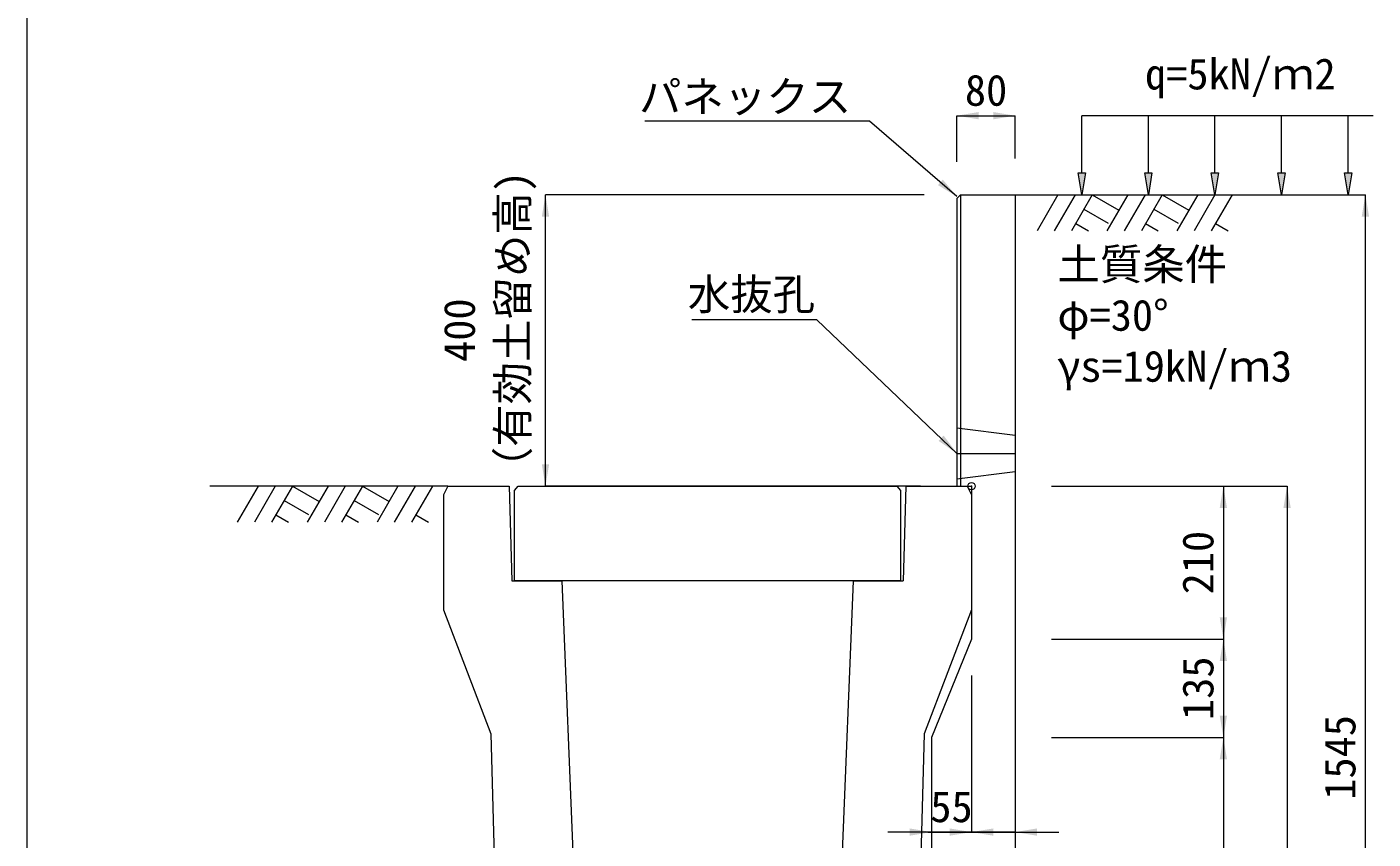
# Model space of a CAD drawing. Units: millimetres at full size. Extents: x 172874 to 217143, y 854931 to 903297.
# Drawn here: x 200343 to 202191, y 861134 to 862249 of the extents above; entities that cross this region are included whole.
import ezdxf
from ezdxf.enums import TextEntityAlignment as Align

# ---------------------------------------------------------------- set-up
doc = ezdxf.new("R2010")
doc.units = ezdxf.units.MM
doc.header["$LTSCALE"] = 20
doc.header["$PDMODE"] = 32
doc.header["$PDSIZE"] = 10
doc.linetypes.add('DASHED', pattern=[7.5, 6, -1.5])
for name, color, linetype, lineweight in [('0_2', 7, 'Continuous', 20), ('パネックスKDR', 2, 'Continuous', 13), ('図枠', 5, 'Continuous', 13), ('寸法線', 7, 'Continuous', 13), ('引出線', 4, 'Continuous', 13), ('本体', 2, 'Continuous', 13), ('補助線', 8, 'Continuous', 13), ('ﾊｯﾁﾝｸﾞ', 7, 'Continuous', 5)]:
    doc.layers.add(name, color=color, linetype=linetype, lineweight=lineweight)
doc.layers.add('文字', color=7, linetype='Continuous')
doc.styles.add('ＭＳ ゴシック', font='')
doc.styles.get('ＭＳ ゴシック').set_extended_font_data('MS Gothic')

# ---------------------------------------------------------------- blocks, each defined once
blk = doc.blocks.new('filled_arrow')
at = {"color": 0, "linetype": 'Continuous', "lineweight": -2}
blk.add_solid([(7.5, 1.25), (0, 0), (7.5, -1.25)], dxfattribs=at)

msp = doc.modelspace()

# ---------------------------------------------------------------- hatches: boundary and pattern name
at = {"layer": '寸法線'}
for points in [[(201796.31, 862048.52), (201791.31, 862018.52), (201786.31, 862048.52)], [(201887.73, 862048.52), (201882.73, 862018.52), (201877.73, 862048.52)], [(201979.14, 862048.52), (201974.14, 862018.52), (201969.14, 862048.52)], [(202070.55, 862048.52), (202065.55, 862018.52), (202060.55, 862048.52)], [(202161.96, 862048.52), (202156.96, 862018.52), (202151.96, 862048.52)], [(202161.96, 862048.52), (202156.96, 862018.52), (202151.96, 862048.52)]]:
    msp.add_hatch(color=256, dxfattribs=at).paths.add_polyline_path(points)

# ---------------------------------------------------------------- linework, layer by layer
at = {"layer": '0_2'}
for p, q in [((201699.9, 862018.52), (202099.9, 862018.52)), ((200920.9, 861618.52), (200593.86, 861618.52))]:
    msp.add_line(p, q, dxfattribs=at)
at = {"layer": 'パネックスKDR'}
for p, q in [((201619.9, 862013.52), (201624.9, 862018.52)), ((201619.9, 862013.52), (201619.9, 861618.52)), ((201624.9, 862018.52), (201699.9, 862018.52)), ((201699.9, 862018.52), (201699.9, 860473.52)), ((201619.9, 861618.52), (201639.9, 861618.52)), ((201639.9, 861618.52), (201639.9, 861408.52)), ((201639.9, 861408.52), (201584.9, 861273.52)), ((201584.9, 861273.52), (201584.9, 860478.52))]:
    msp.add_line(p, q, dxfattribs=at)
at = {"layer": 'パネックスKDR', "lineweight": 5}
msp.add_line((201624.9, 862018.52), (201624.9, 861618.52), dxfattribs=at)
at = {"layer": 'パネックスKDR', "linetype": 'DASHED', "lineweight": 9}
for p, q in [((201619.9, 861698.52), (201699.9, 861688.52)), ((201619.9, 861628.52), (201699.9, 861638.52))]:
    msp.add_line(p, q, dxfattribs=at)
at = {"layer": '図枠'}
msp.add_line((200342.9, 874031.02), (200342.9, 855531.02), dxfattribs=at)
at = {"layer": '寸法線'}
for p, q in [((201619.9, 862127.07), (201699.9, 862127.07)), ((201619.9, 862063.52), (201619.9, 862127.07)), ((201699.9, 862068.52), (201699.9, 862127.07)), ((201054.9, 861618.52), (201054.9, 862018.52)), ((201574.9, 862018.52), (201054.9, 862018.52)), ((201749.9, 862018.52), (202180.74, 862018.52)), ((202180.74, 860473.52), (202180.74, 862018.52)), ((201569.9, 861618.52), (201054.9, 861618.52)), ((201749.9, 861618.52), (202073.24, 861618.52)), ((201749.9, 861618.52), (201985.74, 861618.52)), ((201985.74, 861618.52), (201985.74, 861408.52)), ((202073.24, 861618.52), (202073.24, 860473.52)), ((201749.9, 861408.52), (201985.74, 861408.52)), ((201749.9, 861408.52), (201985.74, 861408.52)), ((201985.74, 861408.52), (201985.74, 861273.52)), ((201639.9, 861358.52), (201639.9, 861143.52)), ((201639.9, 861358.52), (201639.9, 861143.52)), ((201699.9, 861358.52), (201699.9, 861143.52)), ((201749.9, 861273.52), (201985.74, 861273.52)), ((201749.9, 861273.52), (201985.74, 861273.52)), ((201985.74, 861273.52), (201985.74, 860473.52)), ((201584.9, 861223.52), (201584.9, 861143.52)), ((201699.9, 861143.52), (201524.9, 861143.52)), ((201579.9, 861143.52), (201759.9, 861143.52))]:
    msp.add_line(p, q, dxfattribs=at)
at = {"layer": '寸法線', "lineweight": 9}
for p, q in [((202191.31, 862127.07), (201791.31, 862127.07)), ((201791.31, 862048.52), (201791.31, 862127.07)), ((201882.73, 862048.52), (201882.73, 862127.07)), ((201974.14, 862048.52), (201974.14, 862127.07)), ((202065.55, 862048.52), (202065.55, 862127.07)), ((202156.96, 862048.52), (202156.96, 862127.07))]:
    msp.add_line(p, q, dxfattribs=at)
for points in [[(201796.31, 862048.52), (201791.31, 862018.52), (201786.31, 862048.52)], [(201887.73, 862048.52), (201882.73, 862018.52), (201877.73, 862048.52)], [(201979.14, 862048.52), (201974.14, 862018.52), (201969.14, 862048.52)], [(202070.55, 862048.52), (202065.55, 862018.52), (202060.55, 862048.52)], [(202161.96, 862048.52), (202156.96, 862018.52), (202151.96, 862048.52)], [(202161.96, 862048.52), (202156.96, 862018.52), (202151.96, 862048.52)]]:
    msp.add_lwpolyline(points, close=True, dxfattribs=at)
at = {"layer": '引出線'}
for points in [[(201619.9, 862016.02), (201499.69, 862119.48), (201191.44, 862119.48)], [(201619.9, 861663.52), (201427.44, 861846.97), (201255.7, 861846.97)]]:
    msp.add_lwpolyline(points, dxfattribs=at)
at = {"layer": '本体'}
for p, q in [((200920.9, 861618.52), (200914.9, 861606.52)), ((200920.9, 861618.52), (201004.9, 861618.52)), ((201004.9, 861618.52), (201008.9, 861488.52)), ((201549.9, 861618.52), (201545.9, 861488.52)), ((201549.9, 861618.52), (201633.9, 861618.52)), ((201633.9, 861618.52), (201639.9, 861606.52)), ((200914.9, 861606.52), (200914.9, 861448.52)), ((201639.9, 861606.52), (201639.9, 861448.52)), ((201008.9, 861488.52), (201077.4, 861488.52)), ((201077.4, 861488.52), (201110.71, 860655.72)), ((201477.4, 861488.52), (201444.09, 860655.72)), ((201477.4, 861488.52), (201545.9, 861488.52)), ((200914.9, 861448.52), (200979.9, 861278.52)), ((201639.9, 861448.52), (201574.9, 861278.52)), ((200979.9, 861278.52), (201000.81, 860498.51)), ((201574.9, 861278.52), (201553.99, 860498.51))]:
    msp.add_line(p, q, dxfattribs=at)
at = {"layer": '本体', "lineweight": 20}
msp.add_lwpolyline([(201012.4, 861612.52), (201017.4, 861618.52), (201537.4, 861618.52), (201542.4, 861612.52), (201542.4, 861488.52), (201012.4, 861488.52)], close=True, dxfattribs=at)
at = {"layer": '補助線'}
msp.add_line((201619.9, 861663.52), (201699.9, 861663.52), dxfattribs=at)
msp.add_point((201639.9, 861618.52), dxfattribs=at)
at = {"layer": 'ﾊｯﾁﾝｸﾞ', "lineweight": 9}
for p, q in [((201758.55, 862018.51), (201729.9, 861968.89)), ((201782.17, 862018.51), (201753.52, 861968.89)), ((201805.79, 862018.51), (201777.14, 861968.89)), ((201805.79, 862018.51), (201842.36, 861997.4)), ((201854.55, 862018.51), (201825.9, 861968.89)), ((201878.17, 862018.51), (201849.52, 861968.89)), ((201901.79, 862018.51), (201873.14, 861968.89)), ((201901.79, 862018.51), (201938.36, 861997.4)), ((201950.55, 862018.51), (201921.9, 861968.89)), ((201974.17, 862018.51), (201945.52, 861968.89)), ((201997.79, 862018.51), (201969.14, 861968.89)), ((201794.37, 861998.73), (201827.78, 861979.44)), ((201890.37, 861998.73), (201923.78, 861979.44)), ((201782.95, 861978.95), (201800.36, 861968.89)), ((201878.95, 861978.95), (201896.36, 861968.89)), ((201974.95, 861978.95), (201992.36, 861968.89)), ((200660.34, 861618.52), (200631.69, 861568.9)), ((200683.96, 861618.52), (200655.31, 861568.9)), ((200707.58, 861618.52), (200678.94, 861568.9)), ((200707.58, 861618.52), (200744.15, 861597.41)), ((200756.34, 861618.52), (200727.69, 861568.9)), ((200779.96, 861618.52), (200751.31, 861568.9)), ((200803.58, 861618.52), (200774.93, 861568.9)), ((200803.58, 861618.52), (200840.15, 861597.41)), ((200852.34, 861618.52), (200823.69, 861568.9)), ((200875.96, 861618.52), (200847.31, 861568.9)), ((200899.58, 861618.52), (200870.93, 861568.9)), ((200696.16, 861598.74), (200729.57, 861579.45)), ((200792.16, 861598.74), (200825.58, 861579.45)), ((200684.74, 861578.95), (200702.15, 861568.9)), ((200780.74, 861578.95), (200798.15, 861568.9)), ((200876.74, 861578.95), (200894.15, 861568.9))]:
    msp.add_line(p, q, dxfattribs=at)

# ---------------------------------------------------------------- block references
at = {"layer": '寸法線', "xscale": 4, "yscale": 4}
for p in [(201619.9, 862127.07), (201639.9, 861143.52), (201699.9, 861143.52)]:
    msp.add_blockref('filled_arrow', p, dxfattribs=at)
for p, rotation in [((201699.9, 862127.07), 180), ((201054.9, 862018.52), 270), ((202180.74, 862018.52), 270), ((201054.9, 861618.52), 90), ((201985.74, 861618.52), 270), ((202073.24, 861618.52), 270), ((201985.74, 861408.52), 90), ((201985.74, 861408.52), 270), ((201985.74, 861273.52), 90), ((201985.74, 861273.52), 270), ((201584.9, 861143.52), 180), ((201639.9, 861143.52), 180)]:
    msp.add_blockref('filled_arrow', p, dxfattribs=dict(at, rotation=rotation))
at = {"layer": '引出線', "xscale": 4, "yscale": 4}
for p, rotation in [((201619.9, 862016.02), 139.3), ((201619.9, 861663.52), 136.4)]:
    msp.add_blockref('filled_arrow', p, dxfattribs=dict(at, rotation=rotation))

# ---------------------------------------------------------------- texts
at = {"layer": '寸法線', "style": 'ＭＳ ゴシック'}
for s, p in [('80', (201659.9, 862162.07)), ('55', (201612.4, 861178.52))]:
    msp.add_text(s, height=42.72, dxfattribs=at).set_placement(p, align=Align.MIDDLE_CENTER)
for s, p in [('（有効土留め高)', (201043.99, 861614.2)), ('400', (200970.86, 861789.02))]:
    msp.add_text(s, height=42.72, rotation=90, dxfattribs=at).set_placement(p, align=Align.BOTTOM_LEFT)
for s, p in [('土質条件', (201757.86, 861944.53)), ('φ=30°', (201757.86, 861874.53)), ('γs=19kN/ｍ3', (201757.86, 861804.53))]:
    msp.add_text(s, height=42.72, dxfattribs=at).set_placement(p, align=Align.TOP_LEFT)
for s, p in [('210', (201950.74, 861513.52)), ('135', (201950.74, 861341.02)), ('1545', (202145.74, 861246.02))]:
    msp.add_text(s, height=42.72, rotation=90, dxfattribs=at).set_placement(p, align=Align.MIDDLE_CENTER)
at = {"layer": '引出線', "style": 'ＭＳ ゴシック'}
for s, p in [('パネックス', (201474.69, 862174.62)), ('水抜孔', (201425.19, 861903.25))]:
    msp.add_text(s, height=42.72, dxfattribs=at).set_placement(p, align=Align.TOP_RIGHT)
at = {"layer": '文字', "style": 'ＭＳ ゴシック'}
msp.add_text('q=5kN/ｍ2', height=42.72, dxfattribs=at).set_placement((201878.2, 862150.34), align=Align.BOTTOM_LEFT)

doc.saveas('drawing.dxf')
